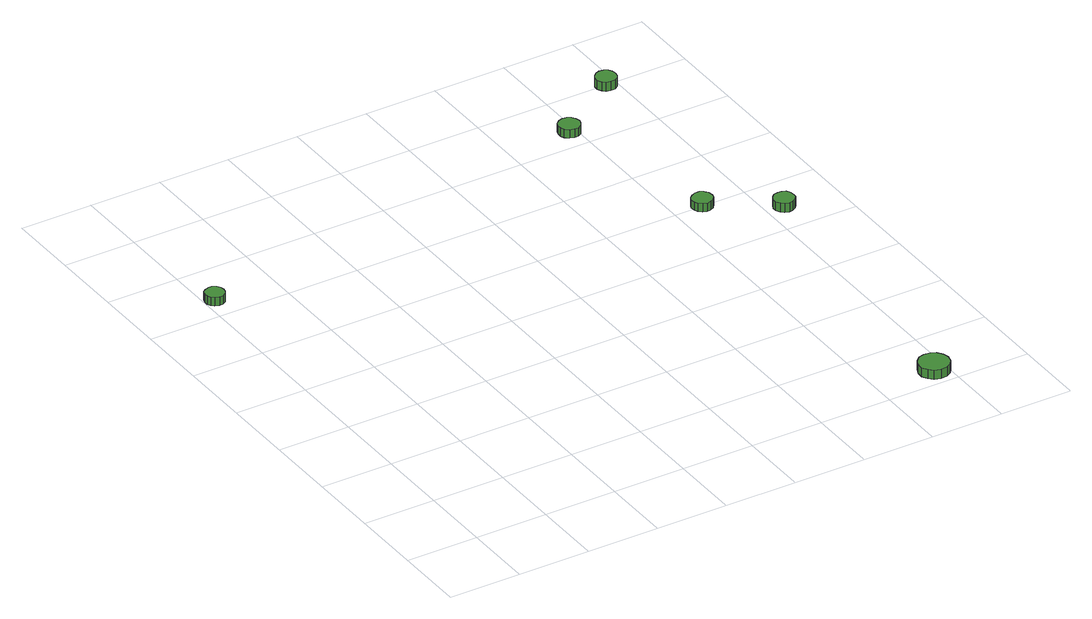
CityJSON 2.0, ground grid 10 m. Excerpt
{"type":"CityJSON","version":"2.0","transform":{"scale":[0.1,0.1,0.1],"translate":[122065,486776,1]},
"CityObjects":{
"tree1":{"type":"SolitaryVegetationObject","attributes":{"function":"something"},"geometry":[{"type":"MultiSurface","lod":"1","boundaries":[[[0,1,2,3,4,5,6,7,8,9,10,11,12,13,14]],[[15,16,17,18,19,20,21,22,23,24,25,26,27,28,29]],[[0,29,28,1]],[[1,28,27,2]],[[2,27,26,3]],[[3,26,25,4]],[[4,25,24,5]],[[5,24,23,6]],[[6,23,22,7]],[[7,22,21,8]],[[8,21,20,9]],[[9,20,19,10]],[[10,19,18,11]],[[11,18,17,12]],[[12,17,16,13]],[[13,16,15,14]],[[14,15,29,0]]]}]},
"tree2":{"type":"SolitaryVegetationObject","attributes":{"function":"something"},"geometry":[{"type":"MultiSurface","lod":"1","boundaries":[[[30,31,32,33,34,35,36,37,38,39,40,41,42,43,44]],[[45,46,47,48,49,50,51,52,53,54,55,56,57,58,59]],[[30,59,58,31]],[[31,58,57,32]],[[32,57,56,33]],[[33,56,55,34]],[[34,55,54,35]],[[35,54,53,36]],[[36,53,52,37]],[[37,52,51,38]],[[38,51,50,39]],[[39,50,49,40]],[[40,49,48,41]],[[41,48,47,42]],[[42,47,46,43]],[[43,46,45,44]],[[44,45,59,30]]]}]},
"tree3":{"type":"SolitaryVegetationObject","attributes":{"function":"something"},"geometry":[{"type":"MultiSurface","lod":"1","boundaries":[[[60,61,62,63,64,65,66,67,68,69,70,71,72,73,74]],[[75,76,77,78,79,80,81,82,83,84,85,86,87,88,89]],[[60,89,88,61]],[[61,88,87,62]],[[62,87,86,63]],[[63,86,85,64]],[[64,85,84,65]],[[65,84,83,66]],[[66,83,82,67]],[[67,82,81,68]],[[68,81,80,69]],[[69,80,79,70]],[[70,79,78,71]],[[71,78,77,72]],[[72,77,76,73]],[[73,76,75,74]],[[74,75,89,60]]]}]},
"tree4":{"type":"SolitaryVegetationObject","attributes":{"function":"something"},"geometry":[{"type":"MultiSurface","lod":"1","boundaries":[[[90,91,92,93,94,95,96,97,98,99,100,101,102,103,104]],[[105,106,107,108,109,110,111,112,113,114,115,116,117,118,119]],[[90,119,118,91]],[[91,118,117,92]],[[92,117,116,93]],[[93,116,115,94]],[[94,115,114,95]],[[95,114,113,96]],[[96,113,112,97]],[[97,112,111,98]],[[98,111,110,99]],[[99,110,109,100]],[[100,109,108,101]],[[101,108,107,102]],[[102,107,106,103]],[[103,106,105,104]],[[104,105,119,90]]]}]},
"tree5":{"type":"SolitaryVegetationObject","attributes":{"function":"something"},"geometry":[{"type":"MultiSurface","lod":"1","boundaries":[[[120,121,122,123,124,125,126,127,128,129,130,131,132,133,134]],[[135,136,137,138,139,140,141,142,143,144,145,146,147,148,149]],[[120,149,148,121]],[[121,148,147,122]],[[122,147,146,123]],[[123,146,145,124]],[[124,145,144,125]],[[125,144,143,126]],[[126,143,142,127]],[[127,142,141,128]],[[128,141,140,129]],[[129,140,139,130]],[[130,139,138,131]],[[131,138,137,132]],[[132,137,136,133]],[[133,136,135,134]],[[134,135,149,120]]]}]},
"tree6":{"type":"SolitaryVegetationObject","attributes":{"function":"something"},"geometry":[{"type":"MultiSurface","lod":"1","boundaries":[[[150,151,152,153,154,155,156,157,158,159,160,161,162,163,164]],[[165,166,167,168,169,170,171,172,173,174,175,176,177,178,179]],[[150,179,178,151]],[[151,178,177,152]],[[152,177,176,153]],[[153,176,175,154]],[[154,175,174,155]],[[155,174,173,156]],[[156,173,172,157]],[[157,172,171,158]],[[158,171,170,159]],[[159,170,169,160]],[[160,169,168,161]],[[161,168,167,162]],[[162,167,166,163]],[[163,166,165,164]],[[164,165,179,150]]]}]}
},
"vertices":[
[27,633,13],[26,638,13],[23,643,13],[18,646,13],[13,646,13],[7,644,13],[3,641,13],[1,636,13],[1,630,13],[3,625,13],[7,622,13],[13,620,13],[18,620,13],[23,623,13],[26,628,13],[26,628,1],[23,623,1],[18,620,1],[13,620,1],[7,622,1],[3,625,1],[1,630,1],[1,636,1],[3,641,1],[7,644,1],[13,646,1],[18,646,1],[23,643,1],[26,638,1],[27,633,1],
[703,29,13],[701,37,13],[696,44,13],[689,48,13],[680,49,13],[672,47,13],[666,41,13],[662,33,13],[662,24,13],[666,17,13],[672,11,13],[680,8,13],[689,9,13],[696,13,13],[701,20,13],[701,20,0],[696,13,0],[689,9,0],[680,8,0],[672,11,0],[666,17,0],[662,24,0],[662,33,0],[666,41,0],[672,47,0],[680,49,0],[689,48,0],[696,44,0],[701,37,0],[703,29,0],
[649,493,18],[648,499,18],[644,504,18],[639,507,18],[633,507,18],[628,505,18],[623,501,18],[621,496,18],[621,490,18],[623,485,18],[628,481,18],[633,479,18],[639,480,18],[644,482,18],[648,487,18],[648,487,6],[644,482,6],[639,480,6],[633,479,6],[628,481,6],[623,485,6],[621,490,6],[621,496,6],[623,501,6],[628,505,6],[633,507,6],[639,507,6],[644,504,6],[648,499,6],[649,493,6],
[603,728,15],[601,734,15],[598,739,15],[593,742,15],[587,743,15],[581,741,15],[576,737,15],[574,731,15],[574,725,15],[576,720,15],[581,716,15],[587,714,15],[593,714,15],[598,717,15],[601,722,15],[601,722,3],[598,717,3],[593,714,3],[587,714,3],[581,716,3],[576,720,3],[574,725,3],[574,731,3],[576,737,3],[581,741,3],[587,743,3],[593,742,3],[598,739,3],[601,734,3],[603,728,3],
[735,440,18],[734,446,18],[731,451,18],[725,454,18],[720,454,18],[714,453,18],[710,449,18],[707,443,18],[707,437,18],[710,432,18],[714,428,18],[720,426,18],[725,427,18],[731,430,18],[734,434,18],[734,434,5],[731,430,5],[725,427,5],[720,426,5],[714,428,5],[710,432,5],[707,437,5],[707,443,5],[710,449,5],[714,453,5],[720,454,5],[725,454,5],[731,451,5],[734,446,5],[735,440,5],
[699,799,14],[698,804,14],[695,809,14],[690,812,14],[684,813,14],[678,811,14],[674,807,14],[671,802,14],[671,796,14],[674,790,14],[678,786,14],[684,785,14],[690,785,14],[695,788,14],[698,793,14],[698,793,1],[695,788,1],[690,785,1],[684,785,1],[678,786,1],[674,790,1],[671,796,1],[671,802,1],[674,807,1],[678,811,1],[684,813,1],[690,812,1],[695,809,1],[698,804,1],[699,799,1]
]}
